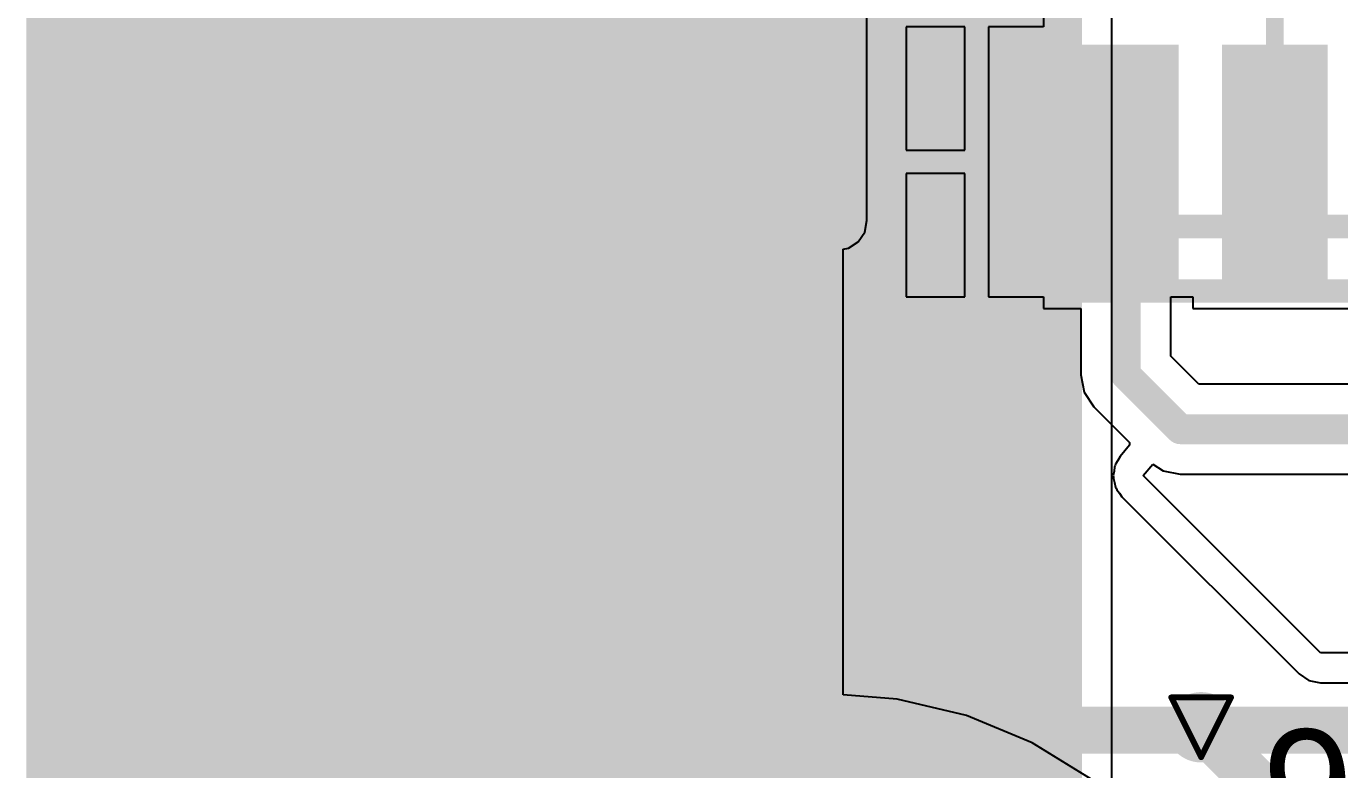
# Model space of a CAD drawing. Header units: millimetres. Extents: x 9.6 to 105, y 7.6 to 66.9.
# Drawn here: x 9.68 to 20.87, y 39.13 to 45.47 of the extents above; entities that cross this region are included whole.
import ezdxf

# ---------------------------------------------------------------- set-up
doc = ezdxf.new("R2010")
doc.units = ezdxf.units.MM
for name, color, linetype in [('BottomLayer', 5, 'Continuous'), ('BottomSolder', 6, 'Continuous'), ('DrillDrawing', 1, 'Continuous'), ('KeepOutLayer', 6, 'Continuous'), ('Mechanical2', 216, 'Continuous'), ('Mechanical3', 76, 'Continuous'), ('Mechanical5', 56, 'Continuous'), ('TopLayer', 1, 'Continuous'), ('TopOverlay', 2, 'Continuous'), ('TopPaste', 8, 'Continuous'), ('TopSolder', 216, 'Continuous'), ('ViaHoleLayer', 16, 'Continuous')]:
    doc.layers.add(name, color=color, linetype=linetype)
doc.styles.add('Arial', font='arial.ttf', dxfattribs={"height": 0.2})

msp = doc.modelspace()

# ---------------------------------------------------------------- hatches: boundary and pattern name
at = {"layer": 'BottomLayer'}
msp.add_hatch(color=5, dxfattribs=at).paths.add_polyline_path([(10.287, 10.414), (18.669, 10.414), (18.669, 61.924), (10.287, 61.924)])
h = msp.add_hatch(color=5, dxfattribs=at)
edge = h.paths.add_edge_path()
edge.add_arc((19.685, 39.497), 0.2, 0, 360)
at = {"layer": 'BottomSolder'}
h = msp.add_hatch(color=6, dxfattribs=at)
edge = h.paths.add_edge_path()
edge.add_arc((19.685, 39.497), 0.3, 0, 360)
at = {"layer": 'KeepOutLayer'}
msp.add_hatch(color=6, dxfattribs=at).paths.add_polyline_path([(16.583, 43.816), (16.583, 61.816), (10.283, 61.816), (10.283, 43.816)])
msp.add_hatch(color=6, dxfattribs=at).paths.add_polyline_path([(16.583, 43.816), (16.583, 61.816), (10.283, 61.816), (10.283, 43.816)])
at = {"layer": 'TopLayer'}
for points in [[(9.777, 34.925), (16.381, 34.925), (16.381, 63.246), (9.777, 63.246)], [(17.323, 43.316), (17.323, 45.316), (18.223, 45.316), (18.223, 43.316)], [(18.593, 43.316), (18.593, 45.316), (19.493, 45.316), (19.493, 43.316)], [(19.863, 43.316), (19.863, 45.316), (20.763, 45.316), (20.763, 43.316)]]:
    msp.add_hatch(color=1, dxfattribs=at).paths.add_polyline_path(points)
h = msp.add_hatch(color=1, dxfattribs=at)
edge = h.paths.add_edge_path()
edge.add_arc((19.685, 39.497), 0.2, 0, 360)
at = {"layer": 'TopPaste'}
for points in [[(17.323, 43.316), (17.323, 45.316), (18.223, 45.316), (18.223, 43.316)], [(18.593, 43.316), (18.593, 45.316), (19.493, 45.316), (19.493, 43.316)], [(19.863, 43.316), (19.863, 45.316), (20.763, 45.316), (20.763, 43.316)]]:
    msp.add_hatch(color=8, dxfattribs=at).paths.add_polyline_path(points)
at = {"layer": 'TopSolder'}
for points in [[(17.323, 43.316), (17.323, 45.316), (18.223, 45.316), (18.223, 43.316)], [(18.593, 43.316), (18.593, 45.316), (19.493, 45.316), (19.493, 43.316)], [(19.863, 43.316), (19.863, 45.316), (20.763, 45.316), (20.763, 43.316)]]:
    msp.add_hatch(color=216, dxfattribs=at).paths.add_polyline_path(points)
h = msp.add_hatch(color=216, dxfattribs=at)
edge = h.paths.add_edge_path()
edge.add_arc((19.685, 39.497), 0.3, 0, 360)
at = {"layer": 'ViaHoleLayer'}
h = msp.add_hatch(color=16, dxfattribs=at)
edge = h.paths.add_edge_path()
edge.add_arc((19.685, 39.497), 0.1, 0, 360)

# ---------------------------------------------------------------- linework, layer by layer
at = {"layer": 'BottomLayer'}
msp.add_line((18.924, 10.414), (18.924, 61.924), dxfattribs=at)
at = {"layer": 'BottomLayer', "const_width": 0.4}
msp.add_lwpolyline([(19.685, 39.497), (20.408, 38.774)], dxfattribs=at)
at = {"layer": 'BottomLayer', "const_width": 0.2}
msp.add_lwpolyline([(19.585, 39.497, 1), (19.785, 39.497, 1)], format="xyb", close=True, dxfattribs=at)
at = {"layer": 'DrillDrawing', "const_width": 0.0508}
for points in [[(19.431, 39.751), (19.939, 39.751)], [(19.431, 39.751), (19.685, 39.243)], [(19.685, 39.243), (19.939, 39.751)]]:
    msp.add_lwpolyline(points, dxfattribs=at)
at = {"layer": 'DrillDrawing', "const_width": 0.0254}
for points in [[(19.418, 39.751, 1), (19.444, 39.751, 1)], [(19.418, 39.751, 1), (19.444, 39.751, 1)], [(19.926, 39.751, 1), (19.952, 39.751, 1)], [(19.926, 39.751, 1), (19.952, 39.751, 1)], [(19.672, 39.243, 1), (19.698, 39.243, 1)], [(19.672, 39.243, 1), (19.698, 39.243, 1)]]:
    msp.add_lwpolyline(points, format="xyb", close=True, dxfattribs=at)
at = {"layer": 'KeepOutLayer', "const_width": 0.2}
msp.add_lwpolyline([(9.777, 11.942), (9.777, 63.242)], dxfattribs=at)
at = {"layer": 'Mechanical2', "const_width": 0.2}
for points in [[(10.233, 43.766), (10.233, 61.866)], [(10.233, 43.766), (35.833, 43.766)]]:
    msp.add_lwpolyline(points, dxfattribs=at)
at = {"layer": 'Mechanical2', "const_width": 0.1}
msp.add_lwpolyline([(10.183, 43.766, 1), (10.283, 43.766, 1)], format="xyb", close=True, dxfattribs=at)
msp.add_lwpolyline([(10.183, 43.766, 1), (10.283, 43.766, 1)], format="xyb", close=True, dxfattribs=at)
at = {"layer": 'Mechanical3', "const_width": 0.2}
for points in [[(10.133, 43.216), (10.133, 62.416)], [(10.133, 43.216), (36.383, 43.216)]]:
    msp.add_lwpolyline(points, dxfattribs=at)
at = {"layer": 'Mechanical3', "const_width": 0.1}
msp.add_lwpolyline([(10.083, 43.216, 1), (10.183, 43.216, 1)], format="xyb", close=True, dxfattribs=at)
msp.add_lwpolyline([(10.083, 43.216, 1), (10.183, 43.216, 1)], format="xyb", close=True, dxfattribs=at)
at = {"layer": 'Mechanical5', "const_width": 0.2}
for points in [[(10.133, 43.216), (10.133, 62.416)], [(10.133, 43.216), (36.383, 43.216)]]:
    msp.add_lwpolyline(points, dxfattribs=at)
at = {"layer": 'Mechanical5', "const_width": 0.1}
msp.add_lwpolyline([(10.083, 43.216, 1), (10.183, 43.216, 1)], format="xyb", close=True, dxfattribs=at)
msp.add_lwpolyline([(10.083, 43.216, 1), (10.183, 43.216, 1)], format="xyb", close=True, dxfattribs=at)
at = {"layer": 'TopLayer'}
for p, q in [((16.838, 43.816), (16.838, 61.816)), ((18.343, 45.566), (18.343, 45.466)), ((17.673, 45.466), (17.173, 45.466)), ((17.173, 45.466), (17.173, 44.416)), ((17.673, 44.416), (17.673, 45.466)), ((18.343, 45.466), (17.873, 45.466)), ((17.873, 45.466), (17.873, 44.316)), ((17.173, 44.416), (17.673, 44.416)), ((17.873, 44.316), (17.873, 43.166)), ((17.673, 44.216), (17.173, 44.216)), ((17.173, 44.216), (17.173, 43.166)), ((17.673, 43.166), (17.673, 44.216)), ((16.819, 43.718), (16.838, 43.816)), ((16.681, 43.58), (16.763, 43.636)), ((16.763, 43.636), (16.819, 43.718)), ((16.636, 43.572), (16.681, 43.58)), ((16.636, 39.774), (16.636, 43.572)), ((17.173, 43.166), (17.673, 43.166)), ((17.873, 43.166), (18.343, 43.166)), ((18.343, 43.166), (18.343, 43.066)), ((19.427, 42.66), (19.427, 43.166)), ((19.427, 43.166), (19.613, 43.166)), ((19.613, 43.166), (19.613, 43.066)), ((18.343, 43.066), (18.659, 43.066)), ((18.659, 43.066), (18.659, 42.501)), ((19.613, 43.066), (23.164, 43.066)), ((19.666, 42.421), (19.427, 42.66)), ((18.659, 42.501), (18.659, 42.501)), ((18.659, 42.501), (18.688, 42.354)), ((23.164, 42.421), (19.666, 42.421)), ((18.688, 42.354), (18.771, 42.229)), ((18.771, 42.229), (19.076, 41.925)), ((19.075, 41.903), (18.994, 41.804)), ((19.076, 41.925), (19.075, 41.903)), ((18.955, 41.74), (18.953, 41.728)), ((18.976, 41.771), (18.955, 41.74)), ((18.994, 41.804), (18.976, 41.771)), ((19.191, 41.642), (19.272, 41.741)), ((19.272, 41.741), (19.36, 41.682)), ((18.943, 41.679), (18.936, 41.642)), ((18.936, 41.642), (18.938, 41.63)), ((18.938, 41.63), (18.937, 41.617)), ((18.947, 41.716), (18.943, 41.679)), ((18.953, 41.728), (18.947, 41.716)), ((20.701, 40.132), (19.191, 41.642)), ((19.36, 41.682), (19.507, 41.653)), ((19.507, 41.653), (19.507, 41.653)), ((19.507, 41.653), (22.963, 41.653)), ((18.937, 41.617), (18.948, 41.582)), ((18.948, 41.582), (18.955, 41.545)), ((18.955, 41.545), (18.962, 41.534)), ((18.962, 41.534), (18.966, 41.522)), ((18.966, 41.522), (18.99, 41.493)), ((18.99, 41.493), (19.01, 41.462)), ((19.01, 41.462), (20.521, 39.952)), ((21.635, 40.132), (20.701, 40.132)), ((20.521, 39.952), (20.603, 39.897)), ((20.603, 39.897), (20.701, 39.877)), ((20.701, 39.877), (21.635, 39.877)), ((17.096, 39.738), (16.636, 39.774)), ((17.685, 39.596), (17.096, 39.738)), ((18.245, 39.364), (17.685, 39.596)), ((18.762, 39.047), (18.245, 39.364))]:
    msp.add_line(p, q, dxfattribs=at)
for points, const_width in [([(17.773, 45.376), (22.378, 49.981)], 0.4), ([(17.773, 44.316), (17.773, 45.376)], 0.4), ([(20.313, 44.316), (20.313, 45.554)], 0.15), ([(17.773, 39.987), (17.773, 44.316)], 0.4), ([(19.043, 42.501), (19.043, 44.316)], 0.254), ([(19.043, 42.501), (19.507, 42.037)], 0.254), ([(19.507, 42.037), (23.169, 42.037)], 0.254), ([(17.773, 39.987), (18.288, 39.472)], 0.4), ([(18.288, 39.472), (22.197, 39.472)], 0.4)]:
    msp.add_lwpolyline(points, dxfattribs=dict(at, const_width=const_width))
for points, const_width in [([(17.673, 45.376, 1), (17.873, 45.376, 1)], 0.2), ([(17.673, 45.376, 1), (17.873, 45.376, 1)], 0.2), ([(17.673, 44.316, 1), (17.873, 44.316, 1)], 0.2), ([(17.673, 44.316, 1), (17.873, 44.316, 1)], 0.2), ([(18.979, 44.316, 1), (19.106, 44.316, 1)], 0.127), ([(20.275, 44.316, 1), (20.35, 44.316, 1)], 0.075), ([(18.979, 42.501, 1), (19.106, 42.501, 1)], 0.127), ([(18.979, 42.501, 1), (19.106, 42.501, 1)], 0.127), ([(19.444, 42.037, 1), (19.571, 42.037, 1)], 0.127), ([(19.444, 42.037, 1), (19.571, 42.037, 1)], 0.127), ([(17.673, 39.987, 1), (17.873, 39.987, 1)], 0.2), ([(17.673, 39.987, 1), (17.873, 39.987, 1)], 0.2), ([(18.188, 39.472, 1), (18.388, 39.472, 1)], 0.2), ([(18.188, 39.472, 1), (18.388, 39.472, 1)], 0.2), ([(19.965, 35.922, 1), (13.017, 35.922, 1)], 0.254)]:
    msp.add_lwpolyline(points, format="xyb", close=True, dxfattribs=dict(at, const_width=const_width))
at = {"layer": 'TopOverlay', "const_width": 0.2}
for points in [[(10.233, 43.766), (10.233, 61.866)], [(10.233, 43.766), (16.948, 43.766)]]:
    msp.add_lwpolyline(points, dxfattribs=at)
at = {"layer": 'TopOverlay'}
for points, const_width in [([(10.183, 43.766, 1), (10.283, 43.766, 1)], 0.1), ([(10.183, 43.766, 1), (10.283, 43.766, 1)], 0.1), ([(16.898, 43.766, 1), (16.998, 43.766, 1)], 0.1), ([(17.973, 42.541, 1), (17.723, 42.541, 1)], 0.25), ([(17.66, 42.541, 1), (17.785, 42.541, 1)], 0.125), ([(17.911, 42.541, 1), (18.035, 42.541, 1)], 0.125)]:
    msp.add_lwpolyline(points, format="xyb", close=True, dxfattribs=dict(at, const_width=const_width))

# ---------------------------------------------------------------- texts
at = {"layer": 'Mechanical5', "style": 'Arial'}
msp.add_text('C16', height=1, rotation=180, dxfattribs=at).set_placement((22.772, 39.479))

doc.saveas('drawing.dxf')
